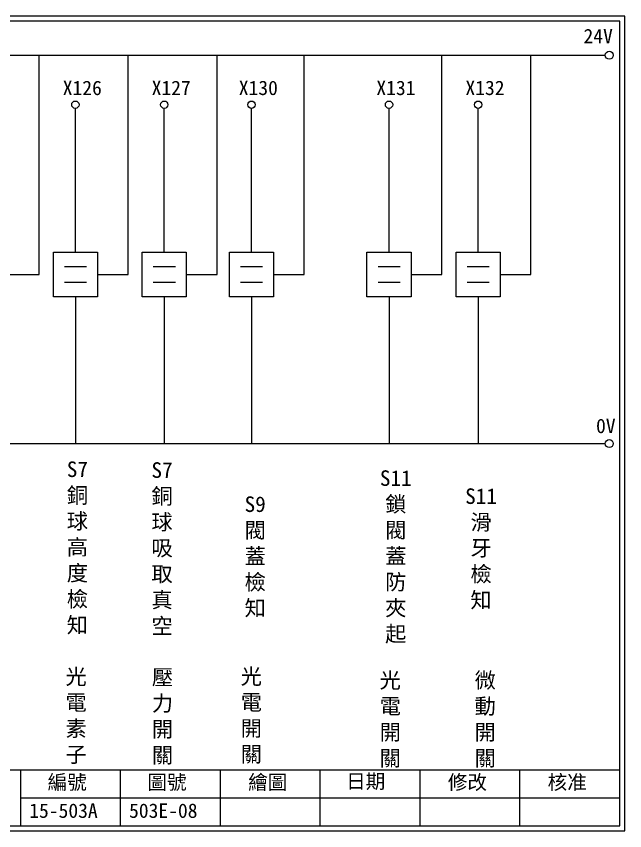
# Model space of a CAD drawing. Extents: x 325 to 612, y 3 to 207.
# Drawn here: x 459.9 to 612.3, y 3 to 207 of the extents above; entities that cross this region are included whole.
import ezdxf

# ---------------------------------------------------------------- set-up
doc = ezdxf.new("R2010")
doc.units = 0
doc.layers.get('0').update_dxf_attribs({"linetype": 'CONTINUOUS'})
doc.layers.add('圖框層', color=7, linetype='CONTINUOUS')
doc.layers.add('標尺寸層', color=3, linetype='CONTINUOUS')
doc.styles.add('CNS', font='romanc.shx', dxfattribs={"bigfont": 'chineset.shx'})
doc.styles.add('STSL', font='kaiu.ttf')

msp = doc.modelspace()

# ---------------------------------------------------------------- linework, layer by layer
for p, q in [((465.69, 142.31), (465.69, 197.22)), ((487.96, 142.31), (487.96, 197.22)), ((510.23, 142.31), (510.23, 197.22)), ((532.05, 142.31), (532.05, 197.22)), ((566.51, 142.31), (566.51, 197.22)), ((588.82, 142.31), (588.82, 197.22)), ((474.73, 147.89), (474.73, 183.91)), ((497, 147.89), (497, 183.91)), ((518.83, 147.89), (518.83, 183.91)), ((553.29, 147.89), (553.29, 183.91)), ((575.6, 147.89), (575.6, 183.91)), ((457.98, 142.31), (465.69, 142.31)), ((480.25, 142.31), (487.96, 142.31)), ((502.52, 142.31), (510.23, 142.31)), ((524.34, 142.31), (532.05, 142.31)), ((558.8, 142.31), (566.51, 142.31)), ((581.11, 142.31), (588.82, 142.31)), ((474.73, 136.73), (474.73, 99.96)), ((497, 136.73), (497, 99.96)), ((518.83, 136.73), (518.83, 99.96)), ((553.29, 136.73), (553.29, 99.96)), ((575.6, 136.73), (575.6, 99.96))]:
    msp.add_line(p, q)
for points in [[(469.22, 147.89), (480.25, 147.89), (480.25, 136.73), (469.22, 136.73)], [(491.49, 147.89), (502.52, 147.89), (502.52, 136.73), (491.49, 136.73)], [(513.31, 147.89), (524.34, 147.89), (524.34, 136.73), (513.31, 136.73)], [(547.77, 147.89), (558.8, 147.89), (558.8, 136.73), (547.77, 136.73)], [(570.08, 147.89), (581.11, 147.89), (581.11, 136.73), (570.08, 136.73)]]:
    msp.add_lwpolyline(points, close=True)
for centre in [(608.44, 197.22), (608.44, 99.96)]:
    msp.add_circle(centre, 1)
at = {"layer": '圖框層', "color": 7}
for p, q in [((612.32, 206.97), (325.32, 206.97)), ((612.32, 3), (612.32, 206.97)), ((611.07, 205.72), (326.57, 205.72)), ((611.07, 4.25), (611.07, 205.72)), ((326.57, 18.25), (611.07, 18.25)), ((461.07, 4.25), (461.07, 18.25)), ((486.07, 4.25), (486.07, 18.25)), ((511.07, 4.25), (511.07, 18.25)), ((536.07, 4.25), (536.07, 18.25)), ((561.07, 4.25), (561.07, 18.25)), ((586.07, 4.25), (586.07, 18.25)), ((461.07, 11.25), (611.07, 11.25)), ((326.57, 4.25), (611.07, 4.25)), ((325.32, 3), (612.32, 3))]:
    msp.add_line(p, q, dxfattribs=at)
at = {"layer": '標尺寸層', "color": 7}
for p, q in [((329.84, 197.22), (607.44, 197.22)), ((471.97, 144.34), (477.54, 144.34)), ((494.24, 144.34), (499.81, 144.34)), ((516.07, 144.34), (521.63, 144.34)), ((550.53, 144.34), (556.1, 144.34)), ((572.84, 144.34), (578.41, 144.34)), ((471.97, 140.37), (477.54, 140.37)), ((494.24, 140.37), (499.81, 140.37)), ((516.07, 140.37), (521.63, 140.37)), ((550.53, 140.37), (556.1, 140.37)), ((572.84, 140.37), (578.41, 140.37)), ((330.05, 99.96), (607.44, 99.96))]:
    msp.add_line(p, q, dxfattribs=at)
for centre in [(474.73, 184.83), (497, 184.83), (518.83, 184.83), (553.29, 184.83), (575.6, 184.83)]:
    msp.add_circle(centre, 0.92, dxfattribs=at)

# ---------------------------------------------------------------- texts
at = {"layer": '圖框層', "color": 4, "style": 'STSL'}
for s, p in [('24V', (602, 200.22)), ('X126', (471.57, 187.24)), ('X127', (493.84, 187.24)), ('X130', (515.66, 187.24)), ('X131', (550.12, 187.24)), ('X132', (572.43, 187.24)), ('0V', (605.14, 102.58)), ('編號', (467.78, 13.34)), ('圖號', (492.78, 13.34)), ('繪圖', (518.01, 13.34)), ('日期', (542.54, 13.59)), ('修改', (568.01, 13.34)), ('核准', (593.01, 13.34)), ('15-503A', (463.18, 6.22)), ('503E-08', (488.18, 6.22))]:
    msp.add_text(s, height=3.6, dxfattribs=at).set_placement(p)
at = {"layer": '標尺寸層', "color": 7, "char_height": 3.9, "width": 4.9608, "attachment_point": 5, "style": 'CNS'}
for s, insert in [('{\\fDFKai-SB|b0|i0|c136|p65;S7銅球高度檢知}', (475.24, 73.82)), ('{\\fDFKai-SB|b0|i0|c136|p65;S7銅球吸取真空}', (496.44, 73.66)), ('{\\fDFKai-SB|b0|i0|c136|p65;S11鎖閥蓋防夾起}', (554.98, 71.57)), ('{\\fDFKai-SB|b0|i0|c136|p65;S11滑牙檢知}', (576.34, 73.58)), ('{\\fDFKai-SB|b0|i0|c136|p65;S9閥蓋檢知}', (519.77, 71.57)), ('{\\fDFKai-SB|b0|i0|c136|p65;光電素子}', (474.92, 31.62)), ('{\\fDFKai-SB|b0|i0|c136|p65;壓力開關}', (496.56, 31.46)), ('{\\fDFKai-SB|b0|i0|c136|p65;光電開關}', (518.8, 31.68)), ('{\\fDFKai-SB|b0|i0|c136|p65;光電開關}', (553.6, 30.71)), ('{\\fDFKai-SB|b0|i0|c136|p65;微動開關}', (577.38, 30.71))]:
    msp.add_mtext(s, dxfattribs=dict(at, insert=insert))

doc.saveas('drawing.dxf')
